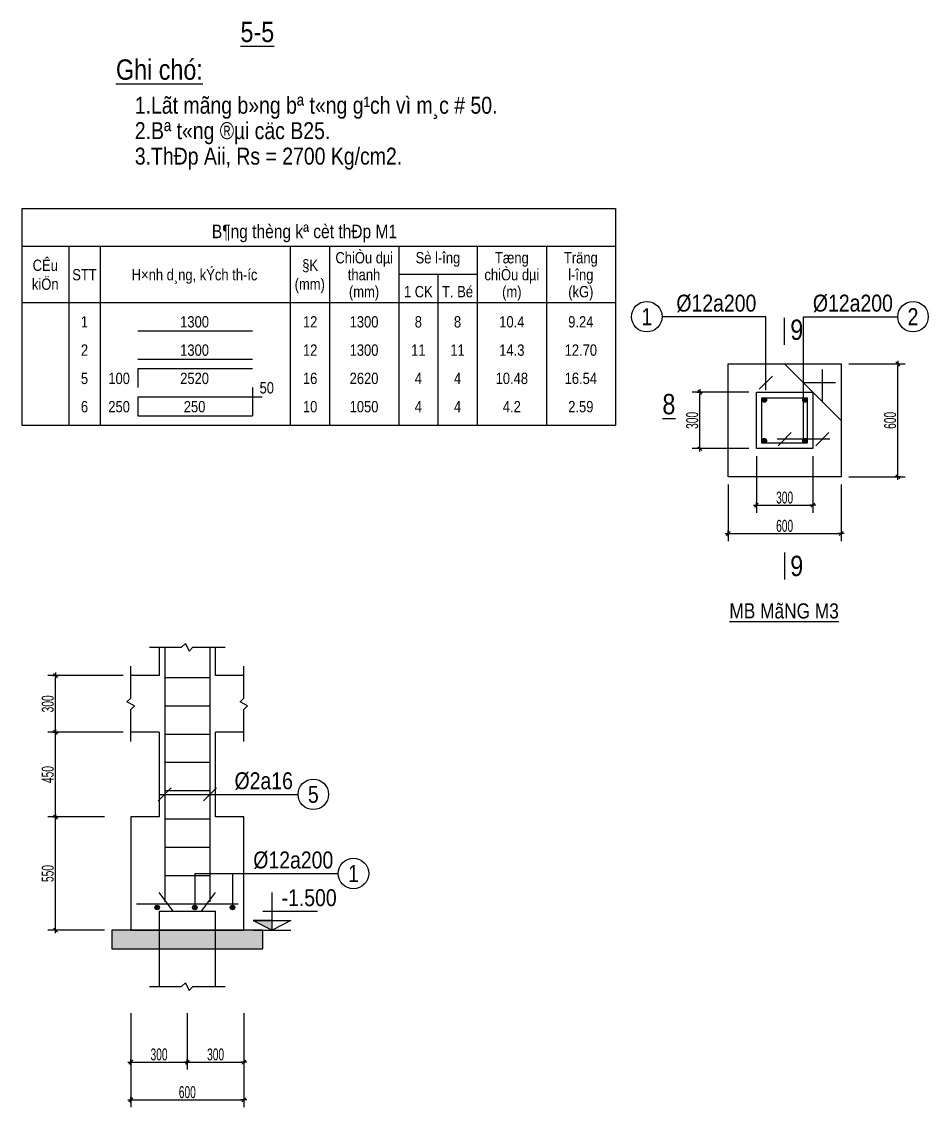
# Model space of a CAD drawing. Extents: x -79995 to 347433, y -157641 to 104789.
# Drawn here: x 258288 to 263097, y 12265 to 18024 of the extents above; entities that cross this region are included whole.
import ezdxf
from ezdxf.enums import TextEntityAlignment as Align

# ---------------------------------------------------------------- set-up
doc = ezdxf.new("R2010")
doc.units = 0
doc.linetypes.add('HIDDEN2', pattern=[0.1875, 0.125, -0.0625])
doc.layers.get('DEFPOINTS').update_dxf_attribs({"linetype": 'CONTINUOUS'})
for name, color, linetype in [('DIM', 1, 'CONTINUOUS'), ('STEEL', 4, 'CONTINUOUS'), ('TEXT', 7, 'CONTINUOUS')]:
    doc.layers.add(name, color=color, linetype=linetype)
doc.styles.add('ARIAL', font='', dxfattribs={"width": 0.75})
doc.styles.add('ARIALH', font='', dxfattribs={"width": 0.75})
doc.styles.add('VNARIALH', font='', dxfattribs={"width": 0.75})
doc.styles.get('ARIAL').set_extended_font_data('RD Arial Narrow E')
doc.styles.get('ARIALH').set_extended_font_data('RD Arial NarrowH')
doc.styles.get('VNARIALH').set_extended_font_data('RD Arial NarrowH')
doc.dimstyles.new('DIM11', dxfattribs={"dimtxt": 63, "dimasz": 10.5, "dimexe": 40, "dimexo": 40, "dimgap": 7.875, "dimtad": 1, "dimdec": 0, "dimzin": 0, "dimdsep": 46, "dimtxsty": 'ARIAL', "dimblk": 'GACHCHEO', "dimcen": 0.09, "dimclre": 1, "dimclrt": 2, "dimadec": 0, "dimazin": 0, "dimtfac": 1, "dimtdec": 4, "dimtmove": 0, "dimatfit": 0, "dimldrblk": 'GACHCHEO', "dimfxl": 1, "dimtolj": 1, "dimtzin": 0, "dimarcsym": 0})

# ---------------------------------------------------------------- blocks, each defined once
blk = doc.blocks.new('GACHCHEO')
at = {"layer": 'DIM'}
for p, q in [((1.5, 0), (-1.5, 0)), ((0, 1.5), (0, -1.5))]:
    blk.add_line(p, q, dxfattribs=at)
at = {"layer": 'DIM', "color": 3}
blk.add_line((-1, -1), (1, 1), dxfattribs=at)
blk = doc.blocks.new('*D1895')
at = {"layer": 'DEFPOINTS', "color": 0, "transparency": 16777216}
for p in [(258466.2, 13805.2), (258766.2, 13805.2), (258766.2, 13205.2)]:
    blk.add_point(p, dxfattribs=at)
at = {"layer": 'TEXT', "color": 1, "lineweight": -2, "transparency": 16777216}
for p, q in [((258726.2, 13805.2), (258426.2, 13805.2)), ((258726.2, 13205.2), (258426.2, 13205.2))]:
    blk.add_line(p, q, dxfattribs=at)
at = {"layer": 'TEXT', "color": 0, "lineweight": -2, "transparency": 16777216}
blk.add_line((258466.2, 13215.7), (258466.2, 13794.7), dxfattribs=at)
at = {"layer": 'TEXT', "color": 0, "lineweight": -2, "transparency": 16777216, "xscale": 10.5, "yscale": 10.5, "zscale": 10.5}
for p, rotation in [((258466.2, 13805.2), 90), ((258466.2, 13205.2), 270)]:
    blk.add_blockref('GACHCHEO', p, dxfattribs=dict(at, rotation=rotation))
at = {"layer": 'TEXT', "color": 2, "transparency": 16777216, "insert": (258426.1, 13505.2), "char_height": 63, "attachment_point": 5, "rotation": 90, "style": 'ARIAL'}
blk.add_mtext('\\A1;550', dxfattribs=at)
blk = doc.blocks.new('*D1896')
at = {"layer": 'DEFPOINTS', "color": 0, "transparency": 16777216}
for p in [(258866.2, 12805.2), (259166.2, 12805.2), (259166.2, 12505.2)]:
    blk.add_point(p, dxfattribs=at)
at = {"layer": 'TEXT', "color": 1, "lineweight": -2, "transparency": 16777216}
for p, q in [((258866.2, 12765.2), (258866.2, 12465.2)), ((259166.2, 12765.2), (259166.2, 12465.2))]:
    blk.add_line(p, q, dxfattribs=at)
at = {"layer": 'TEXT', "color": 0, "lineweight": -2, "transparency": 16777216}
blk.add_line((258876.7, 12505.2), (259155.7, 12505.2), dxfattribs=at)
at = {"layer": 'TEXT', "color": 0, "lineweight": -2, "transparency": 16777216, "xscale": 10.5, "yscale": 10.5, "zscale": 10.5, "rotation": 180}
blk.add_blockref('GACHCHEO', (258866.2, 12505.2), dxfattribs=at)
at = {"layer": 'TEXT', "color": 0, "lineweight": -2, "transparency": 16777216, "xscale": 10.5, "yscale": 10.5, "zscale": 10.5}
blk.add_blockref('GACHCHEO', (259166.2, 12505.2), dxfattribs=at)
at = {"layer": 'TEXT', "color": 2, "transparency": 16777216, "insert": (259016.2, 12545.3), "char_height": 63, "attachment_point": 5, "style": 'ARIAL'}
blk.add_mtext('\\A1;300', dxfattribs=at)
blk = doc.blocks.new('*D1897')
at = {"layer": 'DEFPOINTS', "color": 0, "transparency": 16777216}
for p in [(259166.2, 12805.2), (259466.2, 12805.2), (259466.2, 12505.2)]:
    blk.add_point(p, dxfattribs=at)
at = {"layer": 'TEXT', "color": 1, "lineweight": -2, "transparency": 16777216}
for p, q in [((259166.2, 12765.2), (259166.2, 12465.2)), ((259466.2, 12765.2), (259466.2, 12465.2))]:
    blk.add_line(p, q, dxfattribs=at)
at = {"layer": 'TEXT', "color": 0, "lineweight": -2, "transparency": 16777216}
blk.add_line((259176.7, 12505.2), (259455.7, 12505.2), dxfattribs=at)
at = {"layer": 'TEXT', "color": 0, "lineweight": -2, "transparency": 16777216, "xscale": 10.5, "yscale": 10.5, "zscale": 10.5, "rotation": 180}
blk.add_blockref('GACHCHEO', (259166.2, 12505.2), dxfattribs=at)
at = {"layer": 'TEXT', "color": 0, "lineweight": -2, "transparency": 16777216, "xscale": 10.5, "yscale": 10.5, "zscale": 10.5}
blk.add_blockref('GACHCHEO', (259466.2, 12505.2), dxfattribs=at)
at = {"layer": 'TEXT', "color": 2, "transparency": 16777216, "insert": (259316.2, 12545.3), "char_height": 63, "attachment_point": 5, "style": 'ARIAL'}
blk.add_mtext('\\A1;300', dxfattribs=at)
blk = doc.blocks.new('*D1898')
at = {"layer": 'DEFPOINTS', "color": 0, "transparency": 16777216}
for p in [(258866.2, 12805.2), (259466.2, 12805.2), (259466.2, 12305.2)]:
    blk.add_point(p, dxfattribs=at)
at = {"layer": 'TEXT', "color": 1, "lineweight": -2, "transparency": 16777216}
for p, q in [((258866.2, 12765.2), (258866.2, 12265.2)), ((259466.2, 12765.2), (259466.2, 12265.2))]:
    blk.add_line(p, q, dxfattribs=at)
at = {"layer": 'TEXT', "color": 0, "lineweight": -2, "transparency": 16777216}
blk.add_line((258876.7, 12305.2), (259455.7, 12305.2), dxfattribs=at)
at = {"layer": 'TEXT', "color": 0, "lineweight": -2, "transparency": 16777216, "xscale": 10.5, "yscale": 10.5, "zscale": 10.5, "rotation": 180}
blk.add_blockref('GACHCHEO', (258866.2, 12305.2), dxfattribs=at)
at = {"layer": 'TEXT', "color": 0, "lineweight": -2, "transparency": 16777216, "xscale": 10.5, "yscale": 10.5, "zscale": 10.5}
blk.add_blockref('GACHCHEO', (259466.2, 12305.2), dxfattribs=at)
at = {"layer": 'TEXT', "color": 2, "transparency": 16777216, "insert": (259166.2, 12345.2), "char_height": 63, "attachment_point": 5, "style": 'ARIAL'}
blk.add_mtext('\\A1;600', dxfattribs=at)
blk = doc.blocks.new('*D1899')
at = {"layer": 'DEFPOINTS', "color": 0, "transparency": 16777216}
for p in [(261884.8, 16059), (262184.8, 16059), (262184.8, 15759)]:
    blk.add_point(p, dxfattribs=at)
at = {"layer": 'TEXT', "color": 1, "lineweight": -2, "transparency": 16777216}
for p, q in [((262144.8, 16059), (261844.8, 16059)), ((262144.8, 15759), (261844.8, 15759))]:
    blk.add_line(p, q, dxfattribs=at)
at = {"layer": 'TEXT', "color": 0, "lineweight": -2, "transparency": 16777216}
blk.add_line((261884.8, 15769.5), (261884.8, 16048.5), dxfattribs=at)
at = {"layer": 'TEXT', "color": 0, "lineweight": -2, "transparency": 16777216, "xscale": 10.5, "yscale": 10.5, "zscale": 10.5}
for p, rotation in [((261884.8, 16059), 90), ((261884.8, 15759), 270)]:
    blk.add_blockref('GACHCHEO', p, dxfattribs=dict(at, rotation=rotation))
at = {"layer": 'TEXT', "color": 2, "transparency": 16777216, "insert": (261844.7, 15909), "char_height": 63, "attachment_point": 5, "rotation": 90, "style": 'ARIAL'}
blk.add_mtext('\\A1;300', dxfattribs=at)
blk = doc.blocks.new('*D1900')
at = {"layer": 'DEFPOINTS', "color": 0, "transparency": 16777216}
for p in [(262184.8, 15759), (262484.8, 15759), (262484.8, 15459)]:
    blk.add_point(p, dxfattribs=at)
at = {"layer": 'TEXT', "color": 1, "lineweight": -2, "transparency": 16777216}
for p, q in [((262184.8, 15719), (262184.8, 15419)), ((262484.8, 15719), (262484.8, 15419))]:
    blk.add_line(p, q, dxfattribs=at)
at = {"layer": 'TEXT', "color": 0, "lineweight": -2, "transparency": 16777216}
blk.add_line((262195.3, 15459), (262474.3, 15459), dxfattribs=at)
at = {"layer": 'TEXT', "color": 0, "lineweight": -2, "transparency": 16777216, "xscale": 10.5, "yscale": 10.5, "zscale": 10.5, "rotation": 180}
blk.add_blockref('GACHCHEO', (262184.8, 15459), dxfattribs=at)
at = {"layer": 'TEXT', "color": 0, "lineweight": -2, "transparency": 16777216, "xscale": 10.5, "yscale": 10.5, "zscale": 10.5}
blk.add_blockref('GACHCHEO', (262484.8, 15459), dxfattribs=at)
at = {"layer": 'TEXT', "color": 2, "transparency": 16777216, "insert": (262334.8, 15499.1), "char_height": 63, "attachment_point": 5, "style": 'ARIAL'}
blk.add_mtext('\\A1;300', dxfattribs=at)
blk = doc.blocks.new('*D1902')
at = {"layer": 'DEFPOINTS', "color": 0, "transparency": 16777216}
for p in [(262034.8, 15609), (262634.8, 15609), (262634.8, 15309)]:
    blk.add_point(p, dxfattribs=at)
at = {"layer": 'TEXT', "color": 1, "lineweight": -2, "transparency": 16777216}
for p, q in [((262034.8, 15569), (262034.8, 15269)), ((262634.8, 15569), (262634.8, 15269))]:
    blk.add_line(p, q, dxfattribs=at)
at = {"layer": 'TEXT', "color": 0, "lineweight": -2, "transparency": 16777216}
blk.add_line((262045.3, 15309), (262624.3, 15309), dxfattribs=at)
at = {"layer": 'TEXT', "color": 0, "lineweight": -2, "transparency": 16777216, "xscale": 10.5, "yscale": 10.5, "zscale": 10.5, "rotation": 180}
blk.add_blockref('GACHCHEO', (262034.8, 15309), dxfattribs=at)
at = {"layer": 'TEXT', "color": 0, "lineweight": -2, "transparency": 16777216, "xscale": 10.5, "yscale": 10.5, "zscale": 10.5}
blk.add_blockref('GACHCHEO', (262634.8, 15309), dxfattribs=at)
at = {"layer": 'TEXT', "color": 2, "transparency": 16777216, "insert": (262334.8, 15349.1), "char_height": 63, "attachment_point": 5, "style": 'ARIAL'}
blk.add_mtext('\\A1;600', dxfattribs=at)
blk = doc.blocks.new('*D1904')
at = {"layer": 'DEFPOINTS', "color": 0, "transparency": 16777216}
for p in [(262634.8, 16209), (262934.8, 16209), (262634.8, 15609)]:
    blk.add_point(p, dxfattribs=at)
at = {"layer": 'TEXT', "color": 1, "lineweight": -2, "transparency": 16777216}
for p, q in [((262674.8, 16209), (262974.8, 16209)), ((262674.8, 15609), (262974.8, 15609))]:
    blk.add_line(p, q, dxfattribs=at)
at = {"layer": 'TEXT', "color": 0, "lineweight": -2, "transparency": 16777216}
blk.add_line((262934.8, 15619.5), (262934.8, 16198.5), dxfattribs=at)
at = {"layer": 'TEXT', "color": 0, "lineweight": -2, "transparency": 16777216, "xscale": 10.5, "yscale": 10.5, "zscale": 10.5}
for p, rotation in [((262934.8, 16209), 90), ((262934.8, 15609), 270)]:
    blk.add_blockref('GACHCHEO', p, dxfattribs=dict(at, rotation=rotation))
at = {"layer": 'TEXT', "color": 2, "transparency": 16777216, "insert": (262894.7, 15909), "char_height": 63, "attachment_point": 5, "rotation": 90, "style": 'ARIAL'}
blk.add_mtext('\\A1;600', dxfattribs=at)
blk = doc.blocks.new('*D2388')
at = {"layer": 'DEFPOINTS', "color": 0, "transparency": 16777216}
for p in [(258466.2, 14255.2), (258866.2, 14255.2), (258766.2, 13805.2)]:
    blk.add_point(p, dxfattribs=at)
at = {"layer": 'TEXT', "color": 1, "lineweight": -2, "transparency": 16777216}
for p, q in [((258826.2, 14255.2), (258426.2, 14255.2)), ((258726.2, 13805.2), (258426.2, 13805.2))]:
    blk.add_line(p, q, dxfattribs=at)
at = {"layer": 'TEXT', "color": 0, "lineweight": -2, "transparency": 16777216}
blk.add_line((258466.2, 13815.7), (258466.2, 14244.7), dxfattribs=at)
at = {"layer": 'TEXT', "color": 0, "lineweight": -2, "transparency": 16777216, "xscale": 10.5, "yscale": 10.5, "zscale": 10.5}
for p, rotation in [((258466.2, 14255.2), 90), ((258466.2, 13805.2), 270)]:
    blk.add_blockref('GACHCHEO', p, dxfattribs=dict(at, rotation=rotation))
at = {"layer": 'TEXT', "color": 2, "transparency": 16777216, "insert": (258426.1, 14030.2), "char_height": 63, "attachment_point": 5, "rotation": 90, "style": 'ARIAL'}
blk.add_mtext('\\A1;450', dxfattribs=at)
blk = doc.blocks.new('*D2389')
at = {"layer": 'DEFPOINTS', "color": 0, "transparency": 16777216}
for p in [(258466.2, 14555.2), (258866.2, 14555.2), (258866.2, 14255.2)]:
    blk.add_point(p, dxfattribs=at)
at = {"layer": 'TEXT', "color": 1, "lineweight": -2, "transparency": 16777216}
for p, q in [((258826.2, 14555.2), (258426.2, 14555.2)), ((258826.2, 14255.2), (258426.2, 14255.2))]:
    blk.add_line(p, q, dxfattribs=at)
at = {"layer": 'TEXT', "color": 0, "lineweight": -2, "transparency": 16777216}
blk.add_line((258466.2, 14265.7), (258466.2, 14544.7), dxfattribs=at)
at = {"layer": 'TEXT', "color": 0, "lineweight": -2, "transparency": 16777216, "xscale": 10.5, "yscale": 10.5, "zscale": 10.5}
for p, rotation in [((258466.2, 14555.2), 90), ((258466.2, 14255.2), 270)]:
    blk.add_blockref('GACHCHEO', p, dxfattribs=dict(at, rotation=rotation))
at = {"layer": 'TEXT', "color": 2, "transparency": 16777216, "insert": (258426.1, 14405.2), "char_height": 63, "attachment_point": 5, "rotation": 90, "style": 'ARIAL'}
blk.add_mtext('\\A1;300', dxfattribs=at)

msp = doc.modelspace()

# ---------------------------------------------------------------- hatches: boundary and pattern name
at = {"layer": 'TEXT'}
h = msp.add_hatch(color=4, dxfattribs=at)
edge = h.paths.add_edge_path()
edge.add_arc((262226.759, 16017.028), 12, 179.9999996, 360, ccw=False)
edge.add_arc((262226.759, 16017.028), 12, 0, 179.9999996, ccw=False)
h = msp.add_hatch(color=4, dxfattribs=at)
edge = h.paths.add_edge_path()
edge.add_arc((262442.759, 16017.028), 12, 179.9999996, 360, ccw=False)
edge.add_arc((262442.759, 16017.028), 12, 0, 179.9999996, ccw=False)
h = msp.add_hatch(color=4, dxfattribs=at)
edge = h.paths.add_edge_path()
edge.add_arc((262226.759, 15801.028), 12, 0, 180.0000004)
edge.add_arc((262226.759, 15801.028), 12, 180.0000004, 360)
h = msp.add_hatch(color=4, dxfattribs=at)
edge = h.paths.add_edge_path()
edge.add_arc((262442.759, 15801.028), 12, 0, 180.0000004)
edge.add_arc((262442.759, 15801.028), 12, 180.0000004, 360)
h = msp.add_hatch(color=4, dxfattribs=at)
edge = h.paths.add_edge_path()
edge.add_arc((259006.187, 13325.205), 12, 0, 180.0000004)
edge.add_arc((259006.187, 13325.205), 12, 180.0000004, 360)
h = msp.add_hatch(color=4, dxfattribs=at)
edge = h.paths.add_edge_path()
edge.add_arc((259206.187, 13325.205), 12, 0, 180.0000004)
edge.add_arc((259206.187, 13325.205), 12, 180.0000004, 360)
h = msp.add_hatch(color=4, dxfattribs=at)
edge = h.paths.add_edge_path()
edge.add_arc((259406.187, 13325.205), 12, 0, 180.0000004)
edge.add_arc((259406.187, 13325.205), 12, 180.0000004, 360)
for color, points in [(1, [(259516.187, 13255.205), (259616.187, 13205.205), (259616.187, 13255.205), (259516.187, 13255.205)]), (7, [(258766.187, 13205.205), (258766.187, 13105.205), (259566.187, 13105.205), (259566.187, 13205.205), (258766.187, 13205.205)])]:
    msp.add_hatch(color=color, dxfattribs=at).paths.add_polyline_path(points)

# ---------------------------------------------------------------- linework, layer by layer
for p, q in [((258287.662, 17033.845), (261437.662, 17033.845)), ((258287.662, 17033.845), (258287.662, 15883.845)), ((261437.662, 17033.845), (261437.662, 15883.845)), ((258287.662, 16833.845), (261437.662, 16833.845)), ((258537.662, 16833.845), (258537.662, 15883.845)), ((258704.332, 16833.845), (258704.332, 15883.845)), ((259712.662, 16833.845), (259712.662, 15883.845)), ((259920.992, 16833.845), (259920.992, 15883.845)), ((260287.662, 16833.845), (260287.662, 15883.845)), ((260704.332, 16833.845), (260704.332, 15883.845)), ((261071.002, 16833.845), (261071.002, 15883.845)), ((260287.662, 16683.845), (260704.332, 16683.845)), ((260495.992, 16683.845), (260495.992, 15883.845)), ((258287.662, 16533.845), (261437.662, 16533.845)), ((258287.662, 15883.845), (261437.662, 15883.845))]:
    msp.add_line(p, q, dxfattribs=at)
at = {"layer": 'TEXT', "color": 1}
for p, q in [((262234.759, 16459.028), (261684.581, 16459.028)), ((262234.759, 16069.028), (262234.759, 16459.028)), ((262434.759, 15809.028), (262434.759, 16459.028)), ((262434.759, 16459.028), (262934.938, 16459.028)), ((262574.759, 15809.028), (262294.759, 15809.028)), ((259016.187, 13925.205), (259753.618, 13925.205)), ((259206.187, 13505.205), (259206.187, 13335.205)), ((259206.187, 13505.205), (259966.366, 13505.205)), ((259406.187, 13505.205), (259406.187, 13335.205)), ((259616.187, 13205.205), (259616.187, 13405.205)), ((259566.187, 13305.205), (259857.121, 13305.205)), ((259516.187, 13255.205), (259716.187, 13255.205)), ((259516.187, 13255.205), (259616.187, 13205.205)), ((259716.187, 13255.205), (259616.187, 13205.205)), ((259516.187, 13205.205), (259716.187, 13205.205))]:
    msp.add_line(p, q, dxfattribs=at)
at = {"layer": 'TEXT', "color": 4}
for p, q in [((262334.759, 16309.028), (262334.759, 16453.028)), ((258904.332, 16383.845), (259512.662, 16383.845)), ((258904.332, 16233.845), (259512.662, 16233.845)), ((258904.332, 16183.845), (259512.662, 16183.845)), ((258904.332, 16183.845), (258904.332, 16083.845)), ((262534.759, 16179.028), (262534.759, 16009.028)), ((259512.662, 16083.845), (259512.662, 15933.845)), ((262604.759, 16109.028), (262434.759, 16109.028)), ((258904.332, 16033.845), (259562.662, 16033.845)), ((258904.332, 16033.845), (258904.332, 15933.845)), ((258904.332, 15933.845), (259512.662, 15933.845)), ((262334.759, 15209.028), (262334.759, 15065.028)), ((259046.187, 14705.205), (259046.187, 13355.205)), ((259286.187, 14705.205), (259286.187, 13355.205)), ((259046.187, 14545.205), (259286.187, 14545.205)), ((259046.187, 14395.205), (259286.187, 14395.205)), ((259046.187, 14245.205), (259286.187, 14245.205)), ((259046.187, 14095.205), (259286.187, 14095.205)), ((259046.187, 14005.205), (259046.187, 13355.205)), ((259286.187, 14005.205), (259286.187, 13355.205)), ((259046.187, 13945.205), (259286.187, 13945.205)), ((259046.187, 13795.205), (259286.187, 13795.205)), ((259046.187, 13645.205), (259286.187, 13645.205)), ((259046.187, 13495.205), (259286.187, 13495.205)), ((259091.187, 13305.205), (259016.187, 13405.205)), ((259241.187, 13305.205), (259316.187, 13405.205)), ((258896.187, 13345.205), (259436.187, 13345.205))]:
    msp.add_line(p, q, dxfattribs=at)
at = {"layer": 'TEXT', "color": 7}
for p, q in [((262334.759, 16209.028), (262634.759, 15909.028)), ((258966.187, 14705.205), (259136.187, 14705.205)), ((259016.187, 14705.205), (259016.187, 14555.205)), ((259136.187, 14705.205), (259156.187, 14725.205)), ((259156.187, 14725.205), (259176.187, 14685.205)), ((259176.187, 14685.205), (259196.187, 14705.205)), ((259196.187, 14705.205), (259366.187, 14705.205)), ((259316.187, 14555.205), (259316.187, 14705.205)), ((258866.187, 14435.205), (258866.187, 14605.205)), ((259466.187, 14435.205), (259466.187, 14605.205)), ((259016.187, 14555.205), (258866.187, 14555.205)), ((259466.187, 14555.205), (259316.187, 14555.205)), ((258846.187, 14415.205), (258866.187, 14435.205)), ((258886.187, 14395.205), (258846.187, 14415.205)), ((259446.187, 14415.205), (259466.187, 14435.205)), ((259486.187, 14395.205), (259446.187, 14415.205)), ((258866.187, 14375.205), (258886.187, 14395.205)), ((258866.187, 14205.205), (258866.187, 14375.205)), ((259466.187, 14375.205), (259486.187, 14395.205)), ((259466.187, 14205.205), (259466.187, 14375.205)), ((259016.187, 14255.205), (258866.187, 14255.205)), ((259016.187, 14255.205), (259016.187, 13805.205)), ((259466.187, 14255.205), (259316.187, 14255.205)), ((259316.187, 13805.205), (259316.187, 14255.205)), ((259016.187, 14005.205), (259016.187, 13805.205)), ((259316.187, 13805.205), (259316.187, 14005.205)), ((259016.187, 13805.205), (258866.187, 13805.205)), ((258866.187, 13805.205), (258866.187, 13205.205)), ((259466.187, 13805.205), (259316.187, 13805.205)), ((259466.187, 13205.205), (259466.187, 13805.205)), ((258866.187, 13205.205), (259466.187, 13205.205))]:
    msp.add_line(p, q, dxfattribs=at)
at = {"layer": 'TEXT', "color": 3}
for p, q in [((262199.759, 16074.028), (262269.759, 16144.028)), ((262299.759, 15774.028), (262369.759, 15844.028)), ((262499.759, 15774.028), (262569.759, 15844.028)), ((259011.187, 13890.205), (259081.187, 13960.205)), ((259251.187, 13890.205), (259321.187, 13960.205)), ((259016.187, 13305.205), (259316.187, 13305.205)), ((259016.187, 13305.205), (259016.187, 12905.205)), ((259316.187, 12905.205), (259316.187, 13305.205)), ((258966.187, 12905.205), (259136.187, 12905.205)), ((259136.187, 12905.205), (259156.187, 12925.205)), ((259156.187, 12925.205), (259176.187, 12885.205)), ((259176.187, 12885.205), (259196.187, 12905.205)), ((259196.187, 12905.205), (259366.187, 12905.205))]:
    msp.add_line(p, q, dxfattribs=at)
at = {"layer": 'TEXT', "color": 7}
for points in [[(262034.759, 15609.028), (262034.759, 16209.028), (262634.759, 16209.028), (262634.759, 15609.028), (262034.759, 15609.028)], [(258766.187, 13205.205), (258766.187, 13105.205), (259566.187, 13105.205), (259566.187, 13205.205), (258766.187, 13205.205)]]:
    msp.add_lwpolyline(points, dxfattribs=at)
at = {"layer": 'TEXT', "color": 5}
msp.add_lwpolyline([(262184.759, 15759.028), (262184.759, 16059.028), (262484.759, 16059.028), (262484.759, 15759.028), (262184.759, 15759.028)], dxfattribs=at)
at = {"layer": 'TEXT', "color": 3, "linetype": 'HIDDEN2'}
msp.add_lwpolyline([(262184.759, 15759.028), (262184.759, 16059.028), (262484.759, 16059.028), (262484.759, 15759.028), (262184.759, 15759.028)], dxfattribs=at)
at = {"layer": 'TEXT', "color": 4}
msp.add_lwpolyline([(262214.759, 15789.028), (262214.759, 16029.028), (262454.759, 16029.028), (262454.759, 15789.028), (262214.759, 15789.028)], dxfattribs=at)
at = {"layer": 'TEXT', "color": 1}
msp.add_lwpolyline([(259516.187, 13255.205), (259616.187, 13205.205), (259616.187, 13255.205), (259516.187, 13255.205)], dxfattribs=at)
for centre in [(261603.581, 16459.028), (263015.938, 16459.028), (259834.618, 13925.205), (260047.366, 13505.205)]:
    msp.add_circle(centre, 81, dxfattribs=at)
at = {"layer": 'TEXT', "color": 4}
for centre in [(262226.759, 16017.028), (262442.759, 16017.028), (262226.759, 15801.028), (262442.759, 15801.028), (259006.187, 13325.205), (259206.187, 13325.205), (259406.187, 13325.205)]:
    msp.add_circle(centre, 12, dxfattribs=at)

# ---------------------------------------------------------------- texts
at = {"layer": 'STEEL', "color": 4, "style": 'ARIALH'}
msp.add_text('%%UMB MãNG M3', height=80, dxfattribs=at).set_placement((262041.872, 14834.355), align=Align.BOTTOM_LEFT)
at = {"layer": 'TEXT', "color": 4, "style": 'VNARIALH'}
msp.add_text('%%U5-5', height=108, dxfattribs=at).set_placement((259537.662, 18023.845), align=Align.TOP_CENTER)
at = {"layer": 'TEXT', "color": 7, "style": 'VNARIALH'}
msp.add_text('%%uGhi chó:', height=108, dxfattribs=at).set_placement((258787.662, 17823.845), align=Align.TOP_LEFT)
at = {"layer": 'TEXT', "color": 2, "style": 'VNARIALH'}
for s, p in [('1.Lãt mãng b»ng bª t«ng g¹ch vì m¸c # 50.', (258887.662, 17625.845)), ('2.Bª t«ng ®µi cäc B25.', (258887.662, 17490.845)), ('3.ThÐp Aii, Rs = 2700 Kg/cm2.', (258887.662, 17355.845))]:
    msp.add_text(s, height=90, dxfattribs=at).set_placement(p, align=Align.TOP_LEFT)
at = {"layer": 'TEXT', "color": 4, "style": 'VNARIALH'}
msp.add_text('B¶ng thèng kª cèt thÐp M1', height=72, dxfattribs=at).set_placement((259787.662, 16853.845), align=Align.BOTTOM_CENTER)
at = {"layer": 'TEXT'}
for s, style, p in [('ChiÒu dµi', 'VNARIALH', (260104.662, 16723.845)), ('CÊu', 'VNARIALH', (258412.662, 16683.845)), ('§K', 'VNARIALH', (259817.662, 16683.845)), ('Sè l\xadîng', 'VNARIALH', (260495.662, 16723.845)), ('Tæng', 'VNARIALH', (260887.662, 16723.845)), ('Träng', 'VNARIALH', (261253.662, 16723.845)), ('STT', 'VNARIALH', (258620.662, 16633.845)), ('H×nh d¸ng, kÝch th\xadíc', 'VNARIALH', (259204.662, 16633.845)), ('thanh', 'VNARIALH', (260103.662, 16633.845)), ('chiÒu dµi', 'VNARIALH', (260887.662, 16633.845)), ('l\xadîng', 'VNARIALH', (261253.662, 16633.845)), ('kiÖn', 'VNARIALH', (258412.662, 16583.845)), ('(mm)', 'ARIAL', (259815.662, 16583.845)), ('(mm)', 'ARIAL', (260103.662, 16543.845)), ('1 CK', 'VNARIALH', (260391.662, 16543.845)), ('T. Bé', 'VNARIALH', (260599.662, 16543.845)), ('(m)', 'ARIAL', (260887.662, 16543.845)), ('(kG)', 'ARIAL', (261253.662, 16543.845)), ('1', 'VNARIALH', (258620.662, 16383.845)), ('1300', 'VNARIALH', (259204.662, 16383.845)), ('12', 'VNARIALH', (259817.662, 16383.845)), ('1300', 'VNARIALH', (260103.662, 16383.845)), ('8', 'VNARIALH', (260391.662, 16383.845)), ('8', 'VNARIALH', (260599.662, 16383.845)), ('10.4', 'VNARIALH', (260887.662, 16383.845)), ('9.24', 'VNARIALH', (261253.662, 16383.845)), ('2', 'VNARIALH', (258620.662, 16233.845)), ('1300', 'VNARIALH', (259204.662, 16233.845)), ('12', 'VNARIALH', (259817.662, 16233.845)), ('1300', 'VNARIALH', (260103.662, 16233.845)), ('11', 'VNARIALH', (260391.662, 16233.845)), ('11', 'VNARIALH', (260599.662, 16233.845)), ('14.3', 'VNARIALH', (260887.662, 16233.845)), ('12.70', 'VNARIALH', (261253.662, 16233.845)), ('5', 'VNARIALH', (258620.662, 16083.845)), ('100', 'VNARIALH', (258804.332, 16083.845)), ('2520', 'VNARIALH', (259204.662, 16083.845)), ('16', 'VNARIALH', (259817.662, 16083.845)), ('2620', 'VNARIALH', (260103.662, 16083.845)), ('4', 'VNARIALH', (260391.662, 16083.845)), ('4', 'VNARIALH', (260599.662, 16083.845)), ('10.48', 'VNARIALH', (260887.662, 16083.845)), ('16.54', 'VNARIALH', (261253.662, 16083.845)), ('50', 'VNARIALH', (259587.662, 16033.845)), ('6', 'VNARIALH', (258620.662, 15933.845)), ('250', 'VNARIALH', (258804.332, 15933.845)), ('250', 'VNARIALH', (259204.662, 15933.845)), ('10', 'VNARIALH', (259817.662, 15933.845)), ('1050', 'VNARIALH', (260103.662, 15933.845)), ('4', 'VNARIALH', (260391.662, 15933.845)), ('4', 'VNARIALH', (260599.662, 15933.845)), ('4.2', 'VNARIALH', (260887.662, 15933.845)), ('2.59', 'VNARIALH', (261253.662, 15933.845))]:
    msp.add_text(s, height=60, dxfattribs=dict(at, style=style)).set_placement(p, align=Align.BOTTOM_CENTER)
at = {"layer": 'TEXT', "color": 2, "style": 'ARIAL'}
for s, p in [('%%c12a200', (262184.759, 16459.028)), ('%%c2a16', (259726.214, 13925.205))]:
    msp.add_text(s, height=90, dxfattribs=at).set_placement(p, align=Align.BOTTOM_RIGHT)
for s, p in [('%%c12a200', (262484.759, 16459.028)), ('%%c12a200', (259516.187, 13505.205)), ('-1.500', (259666.187, 13305.205))]:
    msp.add_text(s, height=90, dxfattribs=at).set_placement(p, align=Align.BOTTOM_LEFT)
for s, p in [('1', (261603.581, 16414.028)), ('2', (263015.938, 16414.028)), ('5', (259834.68, 13880.205)), ('1', (260047.366, 13460.205))]:
    msp.add_text(s, height=90, dxfattribs=at).set_placement(p, align=Align.CENTER)
at = {"layer": 'TEXT', "color": 4, "style": 'VNARIALH'}
for p in [(262364.759, 16336.028), (262364.759, 15083.028)]:
    msp.add_text('9', height=108, dxfattribs=at).set_placement(p)
msp.add_text('%%U8', height=108, dxfattribs=at).set_placement((261755.286, 15909.028), align=Align.BOTTOM_RIGHT)

# ---------------------------------------------------------------- dimensions: what is measured, and where the dimension line sits
at = {"layer": 'TEXT', "color": 1}
for p1, p2, distance, text, picture, middle in [((262634.759, 15609.028), (262634.759, 16209.028), -300, '600', '*D1904', (262894.718, 15909.028)), ((262184.759, 15759.028), (262184.759, 16059.028), 300, '300', '*D1899', (261844.697, 15909.028)), ((262184.759, 15759.028), (262484.759, 15759.028), -300, '300', '*D1900', (262334.759, 15499.091)), ((262034.759, 15609.028), (262634.759, 15609.028), -300, '600', '*D1902', (262334.759, 15349.069)), ((258766.187, 13205.205), (258766.187, 13805.205), 300, '550', '*D1895', (258426.146, 13505.205)), ((258866.187, 12805.205), (259166.187, 12805.205), -300, '300', '*D1896', (259016.187, 12545.268)), ((258866.187, 12805.205), (259466.187, 12805.205), -500, '600', '*D1898', (259166.187, 12345.246)), ((259166.187, 12805.205), (259466.187, 12805.205), -300, '300', '*D1897', (259316.187, 12545.268))]:
    dim = msp.add_aligned_dim(p1=p1, p2=p2, distance=distance, text=text, dimstyle='DIM11', dxfattribs=at)
    dim.commit()
    dim.dimension.update_dxf_attribs({"geometry": picture, "text_midpoint": middle})
for base, p1, p2, picture, middle in [((258466.187, 14555.205), (258866.187, 14255.205), (258866.187, 14555.205), '*D2389', (258426.124, 14405.205)), ((258466.187, 14255.205), (258766.187, 13805.205), (258866.187, 14255.205), '*D2388', (258426.146, 14030.205))]:
    dim = msp.add_linear_dim(base=base, p1=p1, p2=p2, angle=270, dimstyle='DIM11', dxfattribs=at)
    dim.commit()
    dim.dimension.update_dxf_attribs({"geometry": picture, "text_midpoint": middle})

doc.saveas('drawing.dxf')
